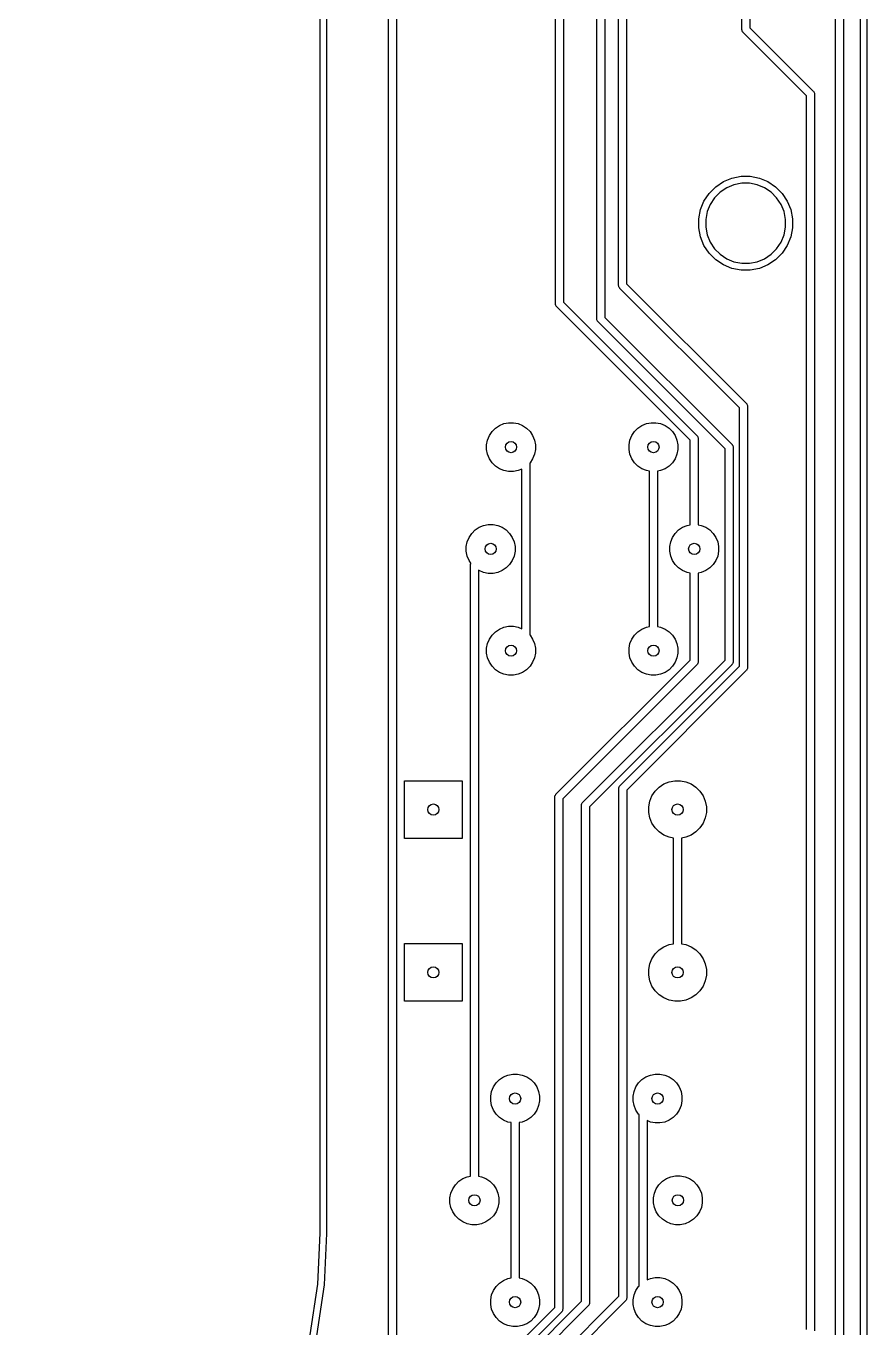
# Model space of a CAD drawing. Extents: x 17 to 176, y -177 to -9.
# Drawn here: x 149.34 to 175.58, y -148.25 to -107.64 of the extents above; entities that cross this region are included whole.
import ezdxf

# ---------------------------------------------------------------- set-up
doc = ezdxf.new("R2010")
doc.units = 0
doc.layers.add('BLACK', color=7, linetype='CONTINUOUS')

msp = doc.modelspace()

# ---------------------------------------------------------------- linework, layer by layer
at = {"layer": 'BLACK', "linetype": 'CONTINUOUS'}
for p, q in [((175.382, -176.017), (175.382, -52.2426)), ((175.582, -52.2359), (175.582, -176.027)), ((158.523, -145.291), (158.523, -53.716)), ((158.723, -53.7107), (158.723, -145.298)), ((174.604, -150.241), (174.604, -58.604)), ((174.854, -58.5583), (174.854, -150.286)), ((160.654, -151.553), (160.654, -63.3074)), ((160.904, -63.3531), (160.904, -151.599)), ((167.152, -116.771), (167.152, -89.2104)), ((167.402, -89.1647), (167.402, -116.726)), ((165.863, -116.298), (165.863, -90.3783)), ((166.113, -90.3326), (166.113, -116.252)), ((171.681, -107.742), (171.681, -94.3563)), ((171.931, -94.3106), (171.931, -107.697)), ((167.834, -115.724), (167.834, -95.8134)), ((168.084, -95.9842), (168.084, -115.679)), ((171.681, -107.748), (171.681, -107.742)), ((171.683, -107.773), (171.681, -107.748)), ((171.69, -107.796), (171.683, -107.773)), ((171.702, -107.818), (171.69, -107.796)), ((171.714, -107.832), (171.702, -107.818)), ((171.717, -107.837), (171.714, -107.832)), ((171.722, -107.841), (171.717, -107.837)), ((173.692, -109.811), (171.722, -107.841)), ((171.931, -107.697), (173.901, -109.667)), ((173.692, -148.298), (173.692, -109.811)), ((173.901, -109.667), (173.906, -109.671)), ((173.906, -109.671), (173.91, -109.675)), ((173.91, -109.675), (173.922, -109.69)), ((173.922, -109.69), (173.933, -109.711)), ((173.933, -109.711), (173.941, -109.735)), ((173.941, -109.735), (173.942, -109.753)), ((173.942, -109.753), (173.942, -109.753)), ((173.942, -109.753), (173.943, -109.759)), ((173.943, -109.759), (173.942, -109.766)), ((173.942, -109.766), (173.942, -148.343)), ((170.862, -112.654), (171.102, -112.493)), ((171.102, -112.493), (171.369, -112.383)), ((171.369, -112.383), (171.652, -112.327)), ((171.652, -112.327), (171.94, -112.327)), ((171.94, -112.327), (172.224, -112.383)), ((172.224, -112.383), (172.49, -112.493)), ((172.49, -112.493), (172.73, -112.654)), ((170.497, -113.098), (170.658, -112.858)), ((170.658, -112.858), (170.862, -112.654)), ((171.001, -112.824), (170.828, -112.997)), ((171.206, -112.687), (171.001, -112.824)), ((171.432, -112.593), (171.206, -112.687)), ((171.673, -112.545), (171.432, -112.593)), ((171.919, -112.545), (171.673, -112.545)), ((172.16, -112.593), (171.919, -112.545)), ((172.387, -112.687), (172.16, -112.593)), ((172.591, -112.824), (172.387, -112.687)), ((172.764, -112.997), (172.591, -112.824)), ((172.73, -112.654), (172.934, -112.858)), ((172.934, -112.858), (173.095, -113.098)), ((170.387, -113.365), (170.497, -113.098)), ((170.691, -113.202), (170.597, -113.428)), ((170.828, -112.997), (170.691, -113.202)), ((172.901, -113.202), (172.764, -112.997)), ((172.995, -113.428), (172.901, -113.202)), ((173.095, -113.098), (173.205, -113.365)), ((170.331, -113.648), (170.387, -113.365)), ((170.331, -113.936), (170.331, -113.648)), ((170.597, -113.428), (170.55, -113.669)), ((170.55, -113.669), (170.55, -113.915)), ((173.043, -113.669), (172.995, -113.428)), ((173.043, -113.915), (173.043, -113.669)), ((173.205, -113.365), (173.262, -113.648)), ((173.262, -113.648), (173.262, -113.936)), ((170.387, -114.219), (170.331, -113.936)), ((170.55, -113.915), (170.597, -114.156)), ((172.995, -114.156), (173.043, -113.915)), ((173.262, -113.936), (173.205, -114.219)), ((170.497, -114.486), (170.387, -114.219)), ((170.658, -114.726), (170.497, -114.486)), ((170.597, -114.156), (170.691, -114.382)), ((170.691, -114.382), (170.828, -114.587)), ((172.764, -114.587), (172.901, -114.382)), ((172.901, -114.382), (172.995, -114.156)), ((173.095, -114.486), (172.934, -114.726)), ((173.205, -114.219), (173.095, -114.486)), ((170.862, -114.93), (170.658, -114.726)), ((170.828, -114.587), (171.001, -114.76)), ((171.102, -115.091), (170.862, -114.93)), ((171.001, -114.76), (171.206, -114.897)), ((171.206, -114.897), (171.432, -114.991)), ((172.16, -114.991), (172.387, -114.897)), ((172.387, -114.897), (172.591, -114.76)), ((172.73, -114.93), (172.49, -115.091)), ((172.591, -114.76), (172.764, -114.587)), ((172.934, -114.726), (172.73, -114.93)), ((171.369, -115.201), (171.102, -115.091)), ((171.652, -115.257), (171.369, -115.201)), ((171.432, -114.991), (171.673, -115.039)), ((171.94, -115.257), (171.652, -115.257)), ((171.673, -115.039), (171.919, -115.039)), ((171.919, -115.039), (172.16, -114.991)), ((172.224, -115.201), (171.94, -115.257)), ((172.49, -115.091), (172.224, -115.201)), ((167.833, -115.73), (167.834, -115.724)), ((167.836, -115.755), (167.833, -115.73)), ((168.084, -115.679), (171.813, -119.407)), ((167.843, -115.778), (167.836, -115.755)), ((167.855, -115.8), (167.843, -115.778)), ((167.866, -115.814), (167.855, -115.8)), ((167.87, -115.819), (167.866, -115.814)), ((167.875, -115.823), (167.87, -115.819)), ((171.604, -119.552), (167.875, -115.823)), ((165.862, -116.304), (165.863, -116.298)), ((165.865, -116.329), (165.862, -116.304)), ((165.872, -116.352), (165.865, -116.329)), ((165.883, -116.374), (165.872, -116.352)), ((165.895, -116.388), (165.883, -116.374)), ((165.899, -116.393), (165.895, -116.388)), ((165.904, -116.397), (165.899, -116.393)), ((170.066, -120.559), (165.904, -116.397)), ((166.113, -116.252), (170.275, -120.414)), ((167.151, -116.778), (167.152, -116.771)), ((167.152, -116.784), (167.151, -116.778)), ((167.153, -116.802), (167.152, -116.784)), ((167.152, -116.784), (167.152, -116.784)), ((167.161, -116.826), (167.153, -116.802)), ((167.172, -116.847), (167.161, -116.826)), ((167.188, -116.866), (167.172, -116.847)), ((167.193, -116.87), (167.188, -116.866)), ((171.153, -120.831), (167.193, -116.87)), ((167.402, -116.726), (171.362, -120.687)), ((171.604, -127.603), (171.604, -119.552)), ((171.813, -119.407), (171.818, -119.411)), ((171.818, -119.411), (171.822, -119.416)), ((171.822, -119.416), (171.822, -119.416)), ((171.822, -119.416), (171.831, -119.428)), ((171.831, -119.428), (171.833, -119.43)), ((171.833, -119.43), (171.845, -119.452)), ((171.845, -119.452), (171.852, -119.476)), ((171.852, -119.476), (171.854, -119.494)), ((171.854, -119.494), (171.854, -119.494)), ((171.854, -119.494), (171.854, -119.5)), ((171.854, -119.5), (171.854, -119.506)), ((171.854, -119.506), (171.854, -127.648)), ((163.884, -120.289), (163.99, -120.183)), ((163.99, -120.183), (164.115, -120.1)), ((164.115, -120.1), (164.254, -120.042)), ((164.254, -120.042), (164.401, -120.013)), ((164.401, -120.013), (164.551, -120.013)), ((164.551, -120.013), (164.698, -120.042)), ((164.698, -120.042), (164.837, -120.1)), ((164.837, -120.1), (164.962, -120.183)), ((164.962, -120.183), (165.068, -120.289)), ((168.329, -120.289), (168.435, -120.183)), ((168.435, -120.183), (168.56, -120.1)), ((168.56, -120.1), (168.699, -120.042)), ((168.699, -120.042), (168.846, -120.013)), ((168.846, -120.013), (168.996, -120.013)), ((168.996, -120.013), (169.143, -120.042)), ((169.143, -120.042), (169.282, -120.1)), ((169.282, -120.1), (169.407, -120.183)), ((169.407, -120.183), (169.513, -120.289)), ((163.714, -120.7), (163.743, -120.553)), ((163.743, -120.553), (163.801, -120.414)), ((163.801, -120.414), (163.884, -120.289)), ((165.068, -120.289), (165.151, -120.414)), ((165.151, -120.414), (165.209, -120.553)), ((165.209, -120.553), (165.238, -120.7)), ((168.159, -120.7), (168.188, -120.553)), ((168.188, -120.553), (168.246, -120.414)), ((168.246, -120.414), (168.329, -120.289)), ((169.513, -120.289), (169.596, -120.414)), ((169.596, -120.414), (169.654, -120.553)), ((169.654, -120.553), (169.683, -120.7)), ((170.066, -123.198), (170.066, -120.559)), ((170.275, -120.414), (170.28, -120.418)), ((170.28, -120.418), (170.284, -120.423)), ((170.284, -120.423), (170.284, -120.423)), ((170.284, -120.423), (170.293, -120.435)), ((170.293, -120.435), (170.295, -120.437)), ((170.295, -120.437), (170.307, -120.459)), ((170.307, -120.459), (170.314, -120.483)), ((170.314, -120.483), (170.316, -120.501)), ((170.316, -120.501), (170.316, -120.501)), ((170.316, -120.501), (170.317, -120.507)), ((170.317, -120.507), (170.316, -120.513)), ((170.316, -120.513), (170.316, -123.198)), ((163.714, -120.85), (163.714, -120.7)), ((163.743, -120.997), (163.714, -120.85)), ((163.801, -121.136), (163.743, -120.997)), ((165.209, -120.997), (165.151, -121.136)), ((165.238, -120.85), (165.209, -120.997)), ((165.238, -120.7), (165.238, -120.85)), ((168.159, -120.85), (168.159, -120.7)), ((168.188, -120.997), (168.159, -120.85)), ((168.246, -121.136), (168.188, -120.997)), ((169.654, -120.997), (169.596, -121.136)), ((169.683, -120.85), (169.654, -120.997)), ((169.683, -120.7), (169.683, -120.85)), ((171.153, -127.416), (171.153, -120.831)), ((171.362, -120.687), (171.367, -120.691)), ((171.367, -120.691), (171.371, -120.695)), ((171.371, -120.695), (171.383, -120.71)), ((171.383, -120.71), (171.392, -120.727)), ((171.392, -120.727), (171.394, -120.731)), ((171.394, -120.731), (171.402, -120.755)), ((171.402, -120.755), (171.403, -120.773)), ((171.403, -120.773), (171.403, -120.773)), ((171.403, -120.773), (171.404, -120.779)), ((171.404, -120.779), (171.403, -120.786)), ((171.403, -120.786), (171.403, -127.462)), ((163.884, -121.261), (163.801, -121.136)), ((163.99, -121.367), (163.884, -121.261)), ((164.115, -121.45), (163.99, -121.367)), ((165.068, -121.261), (165.058, -121.271)), ((165.058, -121.271), (165.058, -126.629)), ((165.151, -121.136), (165.068, -121.261)), ((168.329, -121.261), (168.246, -121.136)), ((168.435, -121.367), (168.329, -121.261)), ((168.56, -121.45), (168.435, -121.367)), ((169.407, -121.367), (169.282, -121.45)), ((169.513, -121.261), (169.407, -121.367)), ((169.596, -121.136), (169.513, -121.261)), ((164.254, -121.508), (164.115, -121.45)), ((164.401, -121.537), (164.254, -121.508)), ((164.551, -121.537), (164.401, -121.537)), ((164.698, -121.508), (164.551, -121.537)), ((164.808, -121.462), (164.698, -121.508)), ((164.808, -126.438), (164.808, -121.462)), ((168.699, -121.508), (168.56, -121.45)), ((168.796, -121.527), (168.699, -121.508)), ((168.796, -126.373), (168.796, -121.527)), ((169.143, -121.508), (169.046, -121.527)), ((169.046, -121.527), (169.046, -126.373)), ((169.282, -121.45), (169.143, -121.508)), ((163.166, -123.589), (163.249, -123.464)), ((163.249, -123.464), (163.355, -123.358)), ((163.355, -123.358), (163.48, -123.275)), ((163.48, -123.275), (163.619, -123.217)), ((163.619, -123.217), (163.766, -123.188)), ((163.766, -123.188), (163.916, -123.188)), ((163.916, -123.188), (164.063, -123.217)), ((164.063, -123.217), (164.202, -123.275)), ((164.202, -123.275), (164.327, -123.358)), ((164.327, -123.358), (164.433, -123.464)), ((164.433, -123.464), (164.516, -123.589)), ((169.516, -123.589), (169.599, -123.464)), ((169.599, -123.464), (169.705, -123.358)), ((169.705, -123.358), (169.83, -123.275)), ((169.83, -123.275), (169.969, -123.217)), ((169.969, -123.217), (170.066, -123.198)), ((170.316, -123.198), (170.413, -123.217)), ((170.413, -123.217), (170.552, -123.275)), ((170.552, -123.275), (170.677, -123.358)), ((170.677, -123.358), (170.783, -123.464)), ((170.783, -123.464), (170.866, -123.589)), ((163.079, -123.875), (163.108, -123.728)), ((163.108, -123.728), (163.166, -123.589)), ((164.516, -123.589), (164.574, -123.728)), ((164.574, -123.728), (164.603, -123.875)), ((169.429, -123.875), (169.458, -123.728)), ((169.458, -123.728), (169.516, -123.589)), ((170.866, -123.589), (170.924, -123.728)), ((170.924, -123.728), (170.953, -123.875)), ((163.079, -124.025), (163.079, -123.875)), ((163.108, -124.172), (163.079, -124.025)), ((163.166, -124.311), (163.108, -124.172)), ((164.574, -124.172), (164.516, -124.311)), ((164.603, -124.025), (164.574, -124.172)), ((164.603, -123.875), (164.603, -124.025)), ((169.429, -124.025), (169.429, -123.875)), ((169.458, -124.172), (169.429, -124.025)), ((169.516, -124.311), (169.458, -124.172)), ((170.924, -124.172), (170.866, -124.311)), ((170.953, -124.025), (170.924, -124.172)), ((170.953, -123.875), (170.953, -124.025)), ((163.224, -124.398), (163.166, -124.311)), ((163.207, -124.458), (163.21, -124.433)), ((163.208, -124.464), (163.207, -124.458)), ((163.208, -143.518), (163.208, -124.464)), ((163.21, -124.433), (163.217, -124.41)), ((163.217, -124.41), (163.224, -124.398)), ((163.48, -124.625), (163.458, -124.611)), ((163.458, -124.611), (163.458, -143.518)), ((163.619, -124.683), (163.48, -124.625)), ((163.766, -124.712), (163.619, -124.683)), ((164.063, -124.683), (163.916, -124.712)), ((164.202, -124.625), (164.063, -124.683)), ((164.327, -124.542), (164.202, -124.625)), ((164.433, -124.436), (164.327, -124.542)), ((164.516, -124.311), (164.433, -124.436)), ((169.599, -124.436), (169.516, -124.311)), ((169.705, -124.542), (169.599, -124.436)), ((169.83, -124.625), (169.705, -124.542)), ((169.969, -124.683), (169.83, -124.625)), ((170.066, -124.702), (169.969, -124.683)), ((170.413, -124.683), (170.316, -124.702)), ((170.552, -124.625), (170.413, -124.683)), ((170.677, -124.542), (170.552, -124.625)), ((170.783, -124.436), (170.677, -124.542)), ((170.866, -124.311), (170.783, -124.436)), ((163.916, -124.712), (163.766, -124.712)), ((170.066, -127.418), (170.066, -124.702)), ((170.316, -124.702), (170.316, -127.464)), ((163.801, -126.764), (163.884, -126.639)), ((163.884, -126.639), (163.99, -126.533)), ((163.99, -126.533), (164.115, -126.45)), ((164.115, -126.45), (164.254, -126.392)), ((164.254, -126.392), (164.401, -126.363)), ((164.401, -126.363), (164.551, -126.363)), ((164.551, -126.363), (164.698, -126.392)), ((164.698, -126.392), (164.808, -126.438)), ((165.058, -126.629), (165.068, -126.639)), ((165.068, -126.639), (165.151, -126.764)), ((168.246, -126.764), (168.329, -126.639)), ((168.329, -126.639), (168.435, -126.533)), ((168.435, -126.533), (168.56, -126.45)), ((168.56, -126.45), (168.699, -126.392)), ((168.699, -126.392), (168.796, -126.373)), ((169.046, -126.373), (169.143, -126.392)), ((169.143, -126.392), (169.282, -126.45)), ((169.282, -126.45), (169.407, -126.533)), ((169.407, -126.533), (169.513, -126.639)), ((169.513, -126.639), (169.596, -126.764)), ((163.714, -127.05), (163.743, -126.903)), ((163.714, -127.2), (163.714, -127.05)), ((163.743, -126.903), (163.801, -126.764)), ((165.151, -126.764), (165.209, -126.903)), ((165.209, -126.903), (165.238, -127.05)), ((165.238, -127.05), (165.238, -127.2)), ((168.159, -127.05), (168.188, -126.903)), ((168.159, -127.2), (168.159, -127.05)), ((168.188, -126.903), (168.246, -126.764)), ((169.596, -126.764), (169.654, -126.903)), ((169.654, -126.903), (169.683, -127.05)), ((169.683, -127.05), (169.683, -127.2)), ((163.743, -127.347), (163.714, -127.2)), ((163.801, -127.486), (163.743, -127.347)), ((163.884, -127.611), (163.801, -127.486)), ((165.151, -127.486), (165.068, -127.611)), ((165.209, -127.347), (165.151, -127.486)), ((165.238, -127.2), (165.209, -127.347)), ((165.879, -131.605), (170.066, -127.418)), ((166.719, -131.851), (171.153, -127.416)), ((168.188, -127.347), (168.159, -127.2)), ((168.246, -127.486), (168.188, -127.347)), ((168.329, -127.611), (168.246, -127.486)), ((169.596, -127.486), (169.513, -127.611)), ((169.654, -127.347), (169.596, -127.486)), ((169.683, -127.2), (169.654, -127.347)), ((170.307, -127.518), (170.295, -127.54)), ((170.308, -127.516), (170.307, -127.518)), ((170.314, -127.494), (170.308, -127.516)), ((170.316, -127.476), (170.314, -127.494)), ((170.316, -127.464), (170.317, -127.47)), ((170.317, -127.47), (170.316, -127.476)), ((170.316, -127.476), (170.316, -127.476)), ((171.394, -127.516), (171.383, -127.538)), ((171.401, -127.494), (171.394, -127.516)), ((171.402, -127.492), (171.401, -127.494)), ((171.403, -127.474), (171.402, -127.492)), ((171.403, -127.462), (171.404, -127.468)), ((171.404, -127.468), (171.403, -127.474)), ((171.403, -127.474), (171.403, -127.474)), ((163.99, -127.717), (163.884, -127.611)), ((164.115, -127.8), (163.99, -127.717)), ((164.254, -127.858), (164.115, -127.8)), ((164.401, -127.887), (164.254, -127.858)), ((164.551, -127.887), (164.401, -127.887)), ((164.698, -127.858), (164.551, -127.887)), ((164.837, -127.8), (164.698, -127.858)), ((164.962, -127.717), (164.837, -127.8)), ((165.068, -127.611), (164.962, -127.717)), ((170.275, -127.563), (166.088, -131.749)), ((171.362, -127.561), (166.928, -131.995)), ((167.877, -131.33), (171.604, -127.603)), ((171.813, -127.747), (168.086, -131.474)), ((168.435, -127.717), (168.329, -127.611)), ((168.56, -127.8), (168.435, -127.717)), ((168.699, -127.858), (168.56, -127.8)), ((168.846, -127.887), (168.699, -127.858)), ((168.996, -127.887), (168.846, -127.887)), ((169.143, -127.858), (168.996, -127.887)), ((169.282, -127.8), (169.143, -127.858)), ((169.407, -127.717), (169.282, -127.8)), ((169.513, -127.611), (169.407, -127.717)), ((170.28, -127.559), (170.275, -127.563)), ((170.284, -127.554), (170.28, -127.559)), ((170.295, -127.54), (170.284, -127.554)), ((170.284, -127.554), (170.284, -127.554)), ((171.367, -127.557), (171.362, -127.561)), ((171.379, -127.542), (171.367, -127.557)), ((171.383, -127.538), (171.379, -127.542)), ((171.818, -127.743), (171.813, -127.747)), ((171.822, -127.738), (171.818, -127.743)), ((171.833, -127.724), (171.822, -127.738)), ((171.822, -127.738), (171.822, -127.738)), ((171.838, -127.716), (171.833, -127.724)), ((171.845, -127.702), (171.838, -127.716)), ((171.852, -127.679), (171.845, -127.702)), ((171.854, -127.661), (171.852, -127.679)), ((171.854, -127.648), (171.854, -127.654)), ((171.854, -127.654), (171.854, -127.661)), ((171.854, -127.661), (171.854, -127.661)), ((161.152, -132.98), (161.152, -131.18)), ((161.152, -131.18), (162.952, -131.18)), ((162.952, -131.18), (162.952, -132.98)), ((169.409, -131.215), (169.583, -131.18)), ((169.583, -131.18), (169.761, -131.18)), ((169.761, -131.18), (169.935, -131.215)), ((167.835, -131.423), (167.836, -131.416)), ((167.836, -131.429), (167.835, -131.423)), ((167.836, -131.416), (167.837, -131.398)), ((167.836, -131.416), (167.836, -131.416)), ((167.836, -147.265), (167.836, -131.429)), ((167.837, -131.398), (167.845, -131.375)), ((167.845, -131.375), (167.856, -131.353)), ((167.856, -131.353), (167.872, -131.334)), ((167.872, -131.334), (167.877, -131.33)), ((168.086, -131.474), (168.086, -147.31)), ((168.874, -131.654), (168.973, -131.506)), ((168.973, -131.506), (169.098, -131.381)), ((169.098, -131.381), (169.246, -131.282)), ((169.246, -131.282), (169.409, -131.215)), ((169.935, -131.215), (170.098, -131.282)), ((170.098, -131.282), (170.246, -131.381)), ((170.246, -131.381), (170.371, -131.506)), ((170.371, -131.506), (170.47, -131.654)), ((165.838, -131.691), (165.84, -131.673)), ((165.838, -131.698), (165.838, -131.691)), ((165.838, -131.691), (165.838, -131.691)), ((165.838, -131.704), (165.838, -131.698)), ((165.838, -147.614), (165.838, -131.704)), ((165.84, -131.673), (165.847, -131.65)), ((165.847, -131.65), (165.859, -131.628)), ((165.859, -131.628), (165.874, -131.609)), ((165.874, -131.609), (165.879, -131.605)), ((166.088, -131.749), (166.088, -147.659)), ((166.677, -131.944), (166.679, -131.919)), ((166.678, -131.95), (166.677, -131.944)), ((166.678, -147.417), (166.678, -131.95)), ((166.679, -131.919), (166.687, -131.896)), ((166.687, -131.896), (166.698, -131.874)), ((166.698, -131.874), (166.71, -131.86)), ((166.71, -131.86), (166.714, -131.855)), ((166.71, -131.86), (166.71, -131.86)), ((166.714, -131.855), (166.719, -131.851)), ((166.928, -131.995), (166.928, -147.463)), ((168.772, -131.991), (168.807, -131.817)), ((168.772, -132.169), (168.772, -131.991)), ((168.807, -131.817), (168.874, -131.654)), ((170.47, -131.654), (170.537, -131.817)), ((170.537, -131.817), (170.572, -131.991)), ((170.572, -131.991), (170.572, -132.169)), ((168.807, -132.343), (168.772, -132.169)), ((168.874, -132.506), (168.807, -132.343)), ((170.537, -132.343), (170.47, -132.506)), ((170.572, -132.169), (170.537, -132.343)), ((168.973, -132.654), (168.874, -132.506)), ((169.098, -132.779), (168.973, -132.654)), ((169.246, -132.878), (169.098, -132.779)), ((170.246, -132.779), (170.098, -132.878)), ((170.371, -132.654), (170.246, -132.779)), ((170.47, -132.506), (170.371, -132.654)), ((162.952, -132.98), (161.152, -132.98)), ((169.409, -132.945), (169.246, -132.878)), ((169.547, -132.973), (169.409, -132.945)), ((169.547, -136.267), (169.547, -132.973)), ((169.935, -132.945), (169.797, -132.973)), ((169.797, -132.973), (169.797, -136.267)), ((170.098, -132.878), (169.935, -132.945)), ((161.152, -138.06), (161.152, -136.26)), ((161.152, -136.26), (162.952, -136.26)), ((162.952, -136.26), (162.952, -138.06)), ((168.973, -136.586), (169.098, -136.461)), ((169.098, -136.461), (169.246, -136.362)), ((169.246, -136.362), (169.409, -136.295)), ((169.409, -136.295), (169.547, -136.267)), ((169.797, -136.267), (169.935, -136.295)), ((169.935, -136.295), (170.098, -136.362)), ((170.098, -136.362), (170.246, -136.461)), ((170.246, -136.461), (170.371, -136.586)), ((168.807, -136.897), (168.874, -136.734)), ((168.874, -136.734), (168.973, -136.586)), ((170.371, -136.586), (170.47, -136.734)), ((170.47, -136.734), (170.537, -136.897)), ((168.772, -137.071), (168.807, -136.897)), ((168.772, -137.249), (168.772, -137.071)), ((168.807, -137.423), (168.772, -137.249)), ((170.537, -136.897), (170.572, -137.071)), ((170.572, -137.249), (170.537, -137.423)), ((170.572, -137.071), (170.572, -137.249)), ((168.874, -137.586), (168.807, -137.423)), ((168.973, -137.734), (168.874, -137.586)), ((170.47, -137.586), (170.371, -137.734)), ((170.537, -137.423), (170.47, -137.586)), ((162.952, -138.06), (161.152, -138.06)), ((169.098, -137.859), (168.973, -137.734)), ((169.246, -137.958), (169.098, -137.859)), ((169.409, -138.025), (169.246, -137.958)), ((169.583, -138.06), (169.409, -138.025)), ((169.761, -138.06), (169.583, -138.06)), ((169.935, -138.025), (169.761, -138.06)), ((170.098, -137.958), (169.935, -138.025)), ((170.246, -137.859), (170.098, -137.958)), ((170.371, -137.734), (170.246, -137.859)), ((164.011, -140.609), (164.117, -140.503)), ((164.117, -140.503), (164.242, -140.42)), ((164.242, -140.42), (164.381, -140.362)), ((164.381, -140.362), (164.528, -140.333)), ((164.528, -140.333), (164.678, -140.333)), ((164.678, -140.333), (164.825, -140.362)), ((164.825, -140.362), (164.964, -140.42)), ((164.964, -140.42), (165.089, -140.503)), ((165.089, -140.503), (165.195, -140.609)), ((168.456, -140.609), (168.562, -140.503)), ((168.562, -140.503), (168.687, -140.42)), ((168.687, -140.42), (168.826, -140.362)), ((168.826, -140.362), (168.973, -140.333)), ((168.973, -140.333), (169.123, -140.333)), ((169.123, -140.333), (169.27, -140.362)), ((169.27, -140.362), (169.409, -140.42)), ((169.409, -140.42), (169.534, -140.503)), ((169.534, -140.503), (169.64, -140.609)), ((163.841, -141.02), (163.87, -140.873)), ((163.87, -140.873), (163.928, -140.734)), ((163.928, -140.734), (164.011, -140.609)), ((165.195, -140.609), (165.278, -140.734)), ((165.278, -140.734), (165.336, -140.873)), ((165.336, -140.873), (165.365, -141.02)), ((168.286, -141.02), (168.315, -140.873)), ((168.315, -140.873), (168.373, -140.734)), ((168.373, -140.734), (168.456, -140.609)), ((169.64, -140.609), (169.723, -140.734)), ((169.723, -140.734), (169.781, -140.873)), ((169.781, -140.873), (169.81, -141.02)), ((163.841, -141.17), (163.841, -141.02)), ((163.87, -141.317), (163.841, -141.17)), ((163.928, -141.456), (163.87, -141.317)), ((165.336, -141.317), (165.278, -141.456)), ((165.365, -141.17), (165.336, -141.317)), ((165.365, -141.02), (165.365, -141.17)), ((168.286, -141.17), (168.286, -141.02)), ((168.315, -141.317), (168.286, -141.17)), ((168.373, -141.456), (168.315, -141.317)), ((169.781, -141.317), (169.723, -141.456)), ((169.81, -141.17), (169.781, -141.317)), ((169.81, -141.02), (169.81, -141.17)), ((164.011, -141.581), (163.928, -141.456)), ((164.117, -141.687), (164.011, -141.581)), ((164.242, -141.77), (164.117, -141.687)), ((165.089, -141.687), (164.964, -141.77)), ((165.195, -141.581), (165.089, -141.687)), ((165.278, -141.456), (165.195, -141.581)), ((168.456, -141.581), (168.373, -141.456)), ((168.469, -141.594), (168.456, -141.581)), ((168.469, -146.946), (168.469, -141.594)), ((169.534, -141.687), (169.409, -141.77)), ((169.64, -141.581), (169.534, -141.687)), ((169.723, -141.456), (169.64, -141.581)), ((164.381, -141.828), (164.242, -141.77)), ((164.478, -141.847), (164.381, -141.828)), ((164.478, -146.693), (164.478, -141.847)), ((164.825, -141.828), (164.728, -141.847)), ((164.728, -141.847), (164.728, -146.693)), ((164.964, -141.77), (164.825, -141.828)), ((168.826, -141.828), (168.719, -141.784)), ((168.719, -141.784), (168.719, -146.756)), ((168.973, -141.857), (168.826, -141.828)), ((169.123, -141.857), (168.973, -141.857)), ((169.27, -141.828), (169.123, -141.857)), ((169.409, -141.77), (169.27, -141.828)), ((162.741, -143.784), (162.847, -143.678)), ((162.847, -143.678), (162.972, -143.595)), ((162.972, -143.595), (163.111, -143.537)), ((163.111, -143.537), (163.208, -143.518)), ((163.458, -143.518), (163.555, -143.537)), ((163.555, -143.537), (163.694, -143.595)), ((163.694, -143.595), (163.819, -143.678)), ((163.819, -143.678), (163.925, -143.784)), ((169.091, -143.784), (169.197, -143.678)), ((169.197, -143.678), (169.322, -143.595)), ((169.322, -143.595), (169.461, -143.537)), ((169.461, -143.537), (169.608, -143.508)), ((169.608, -143.508), (169.758, -143.508)), ((169.758, -143.508), (169.905, -143.537)), ((169.905, -143.537), (170.044, -143.595)), ((170.044, -143.595), (170.169, -143.678)), ((170.169, -143.678), (170.275, -143.784)), ((162.571, -144.195), (162.6, -144.048)), ((162.6, -144.048), (162.658, -143.909)), ((162.658, -143.909), (162.741, -143.784)), ((163.925, -143.784), (164.008, -143.909)), ((164.008, -143.909), (164.066, -144.048)), ((164.066, -144.048), (164.095, -144.195)), ((168.921, -144.195), (168.95, -144.048)), ((168.95, -144.048), (169.008, -143.909)), ((169.008, -143.909), (169.091, -143.784)), ((170.275, -143.784), (170.358, -143.909)), ((170.358, -143.909), (170.416, -144.048)), ((170.416, -144.048), (170.445, -144.195)), ((162.571, -144.345), (162.571, -144.195)), ((162.6, -144.492), (162.571, -144.345)), ((162.658, -144.631), (162.6, -144.492)), ((164.066, -144.492), (164.008, -144.631)), ((164.095, -144.345), (164.066, -144.492)), ((164.095, -144.195), (164.095, -144.345)), ((168.921, -144.345), (168.921, -144.195)), ((168.95, -144.492), (168.921, -144.345)), ((169.008, -144.631), (168.95, -144.492)), ((170.416, -144.492), (170.358, -144.631)), ((170.445, -144.345), (170.416, -144.492)), ((170.445, -144.195), (170.445, -144.345)), ((162.741, -144.756), (162.658, -144.631)), ((162.847, -144.862), (162.741, -144.756)), ((162.972, -144.945), (162.847, -144.862)), ((163.111, -145.003), (162.972, -144.945)), ((163.694, -144.945), (163.555, -145.003)), ((163.819, -144.862), (163.694, -144.945)), ((163.925, -144.756), (163.819, -144.862)), ((164.008, -144.631), (163.925, -144.756)), ((169.091, -144.756), (169.008, -144.631)), ((169.197, -144.862), (169.091, -144.756)), ((169.322, -144.945), (169.197, -144.862)), ((169.461, -145.003), (169.322, -144.945)), ((170.044, -144.945), (169.905, -145.003)), ((170.169, -144.862), (170.044, -144.945)), ((170.275, -144.756), (170.169, -144.862)), ((170.358, -144.631), (170.275, -144.756)), ((158.445, -146.888), (158.523, -145.291)), ((158.723, -145.301), (158.644, -146.903)), ((158.723, -145.298), (158.723, -145.301)), ((163.258, -145.032), (163.111, -145.003)), ((163.408, -145.032), (163.258, -145.032)), ((163.555, -145.003), (163.408, -145.032)), ((169.608, -145.032), (169.461, -145.003)), ((169.758, -145.032), (169.608, -145.032)), ((169.905, -145.003), (169.758, -145.032)), ((158.212, -148.467), (158.445, -146.888)), ((158.643, -146.912), (158.409, -148.501)), ((158.644, -146.908), (158.643, -146.912)), ((158.644, -146.903), (158.644, -146.904)), ((158.644, -146.904), (158.644, -146.908)), ((163.928, -147.084), (164.011, -146.959)), ((164.011, -146.959), (164.117, -146.853)), ((164.117, -146.853), (164.242, -146.77)), ((164.242, -146.77), (164.381, -146.712)), ((164.381, -146.712), (164.478, -146.693)), ((164.728, -146.693), (164.825, -146.712)), ((164.825, -146.712), (164.964, -146.77)), ((164.964, -146.77), (165.089, -146.853)), ((165.089, -146.853), (165.195, -146.959)), ((165.195, -146.959), (165.278, -147.084)), ((168.373, -147.084), (168.456, -146.959)), ((168.456, -146.959), (168.469, -146.946)), ((168.719, -146.756), (168.826, -146.712)), ((168.826, -146.712), (168.973, -146.683)), ((168.973, -146.683), (169.123, -146.683)), ((169.123, -146.683), (169.27, -146.712)), ((169.27, -146.712), (169.409, -146.77)), ((169.409, -146.77), (169.534, -146.853)), ((169.534, -146.853), (169.64, -146.959)), ((169.64, -146.959), (169.723, -147.084)), ((149.343, -164.752), (166.678, -147.417)), ((153.078, -162.022), (167.836, -147.265)), ((168.045, -147.409), (153.287, -162.167)), ((163.841, -147.37), (163.87, -147.223)), ((163.841, -147.52), (163.841, -147.37)), ((163.87, -147.223), (163.928, -147.084)), ((165.278, -147.084), (165.336, -147.223)), ((165.336, -147.223), (165.365, -147.37)), ((165.365, -147.37), (165.365, -147.52)), ((168.049, -147.405), (168.045, -147.409)), ((168.056, -147.397), (168.049, -147.405)), ((168.065, -147.386), (168.056, -147.397)), ((168.077, -147.365), (168.065, -147.386)), ((168.084, -147.341), (168.077, -147.364)), ((168.077, -147.364), (168.077, -147.365)), ((168.086, -147.323), (168.084, -147.341)), ((168.086, -147.31), (168.086, -147.316)), ((168.086, -147.316), (168.086, -147.323)), ((168.086, -147.323), (168.086, -147.323)), ((168.286, -147.37), (168.315, -147.223)), ((168.286, -147.52), (168.286, -147.37)), ((168.315, -147.223), (168.373, -147.084)), ((169.723, -147.084), (169.781, -147.223)), ((169.781, -147.223), (169.81, -147.37)), ((169.81, -147.37), (169.81, -147.52)), ((149.375, -164.076), (165.838, -147.614)), ((166.887, -147.562), (149.487, -164.961)), ((166.047, -147.758), (149.52, -164.285)), ((163.87, -147.667), (163.841, -147.52)), ((163.928, -147.806), (163.87, -147.667)), ((164.011, -147.931), (163.928, -147.806)), ((165.278, -147.806), (165.195, -147.931)), ((165.336, -147.667), (165.278, -147.806)), ((165.365, -147.52), (165.336, -147.667)), ((166.052, -147.754), (166.047, -147.758)), ((166.056, -147.749), (166.052, -147.754)), ((166.068, -147.735), (166.056, -147.749)), ((166.056, -147.749), (166.056, -147.749)), ((166.079, -147.713), (166.068, -147.735)), ((166.068, -147.735), (166.068, -147.735)), ((166.086, -147.69), (166.079, -147.713)), ((166.088, -147.671), (166.086, -147.69)), ((166.088, -147.659), (166.089, -147.665)), ((166.089, -147.665), (166.088, -147.671)), ((166.088, -147.671), (166.088, -147.671)), ((166.891, -147.558), (166.887, -147.562)), ((166.895, -147.553), (166.891, -147.558)), ((166.907, -147.539), (166.895, -147.553)), ((166.895, -147.553), (166.895, -147.553)), ((166.919, -147.517), (166.907, -147.538)), ((166.907, -147.538), (166.907, -147.539)), ((166.926, -147.493), (166.919, -147.517)), ((166.928, -147.475), (166.926, -147.493)), ((166.928, -147.463), (166.928, -147.469)), ((166.928, -147.469), (166.928, -147.475)), ((166.928, -147.475), (166.928, -147.475)), ((168.315, -147.667), (168.286, -147.52)), ((168.373, -147.806), (168.315, -147.667)), ((168.456, -147.931), (168.373, -147.806)), ((169.723, -147.806), (169.64, -147.931)), ((169.781, -147.667), (169.723, -147.806)), ((169.81, -147.52), (169.781, -147.667)), ((164.117, -148.037), (164.011, -147.931)), ((164.242, -148.12), (164.117, -148.037)), ((164.381, -148.178), (164.242, -148.12)), ((164.528, -148.207), (164.381, -148.178)), ((164.678, -148.207), (164.528, -148.207)), ((164.825, -148.178), (164.678, -148.207)), ((164.964, -148.12), (164.825, -148.178)), ((165.089, -148.037), (164.964, -148.12)), ((165.195, -147.931), (165.089, -148.037)), ((168.562, -148.037), (168.456, -147.931)), ((168.687, -148.12), (168.562, -148.037)), ((168.826, -148.178), (168.687, -148.12)), ((168.973, -148.207), (168.826, -148.178)), ((169.123, -148.207), (168.973, -148.207)), ((169.27, -148.178), (169.123, -148.207)), ((169.409, -148.12), (169.27, -148.178)), ((169.534, -148.037), (169.409, -148.12)), ((169.64, -147.931), (169.534, -148.037))]:
    msp.add_line(p, q, dxfattribs=at)
at = {"layer": 'BLACK'}
for centre in [(164.476, -120.775), (164.476, -120.775), (168.921, -120.775), (168.921, -120.775), (163.841, -123.95), (163.841, -123.95), (170.191, -123.95), (170.191, -123.95), (164.476, -127.125), (164.476, -127.125), (168.921, -127.125), (168.921, -127.125), (162.052, -132.08), (162.052, -132.08), (169.672, -132.08), (169.672, -132.08), (162.052, -137.16), (162.052, -137.16), (169.672, -137.16), (169.672, -137.16), (164.603, -141.095), (164.603, -141.095), (169.048, -141.095), (169.048, -141.095), (163.333, -144.27), (163.333, -144.27), (169.683, -144.27), (169.683, -144.27), (164.603, -147.445), (164.603, -147.445), (169.048, -147.445), (169.048, -147.445)]:
    msp.add_circle(centre, 0.175, dxfattribs=at)

doc.saveas('drawing.dxf')
